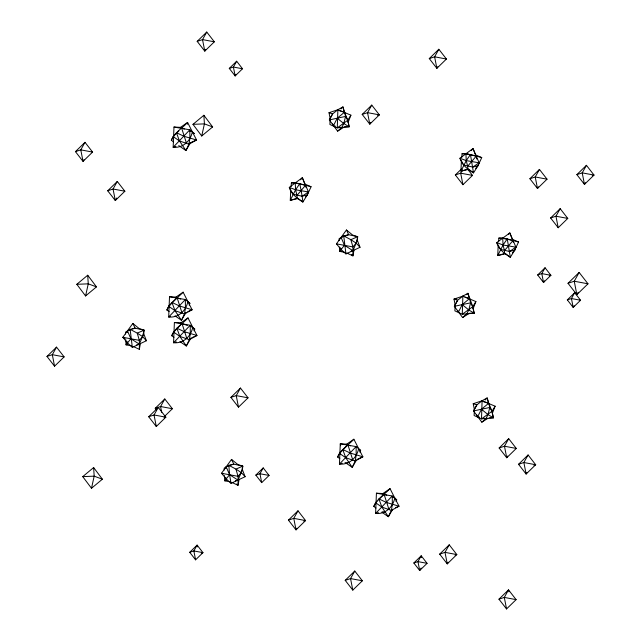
<?xml version="1.0" encoding="UTF-8"?>
<svg xmlns="http://www.w3.org/2000/svg" width="641" height="641" viewBox="0 0 641 641"><rect width="100%" height="100%" fill="white"/><g stroke="black" fill="none" stroke-linecap="round" stroke-linejoin="round"><path stroke-width="0.96" d="M133.104 346.436L139.329 349.321L139.337 340.355L137.246 333.136L130.131 329.322L125.484 332.174L125.564 334.065M231.802 482.409L238.027 485.293L238.035 476.327L235.944 469.108L228.829 465.294L224.182 468.154L224.262 470.037M346.709 252.995L352.935 255.879L352.935 246.913L350.851 239.694L343.736 235.88L339.089 238.74L339.161 240.623M187.509 124.266L187.589 122.439L180.466 127.367L173.983 127.038L173.158 147.294C182.965 148.223 190.529 141.06 192.356 131.83L187.589 122.439C182.188 128.376 174.488 132.567 171.339 140.275L173.559 141.869M290.685 191.162L290.277 200.345L298.153 198.486L297.16 198.229L293.089 194.231L290.685 191.162L289.283 187.388L302.352 177.677L308.449 191.939L307.335 194.856L302.848 202.059L297.16 198.229L290.277 200.345L295.581 189.784L299.788 183.663L311.077 186.747L307.335 194.856L305.589 196.891M461.344 162.005L460.935 171.187L468.811 169.328L473.507 172.902L477.994 165.699L481.744 157.59L475.486 154.906L473.018 148.528L459.942 158.231C461.76 164.977 467.93 169.32 473.507 172.902L470.446 154.513L462.065 153.712L461.744 157.398M498.153 246.392L497.737 255.575L505.621 253.716L510.308 257.289L514.795 250.086L518.545 241.969L512.287 239.293L509.819 232.907L496.743 242.61C498.562 249.365 504.731 253.7 510.308 257.289L507.255 238.893L498.874 238.091L498.554 241.777M350.907 115.164L347.775 120.26L337.286 127.863L337.879 109.723L350.907 115.164L348.159 122.303L349.177 126.75L337.286 127.863L329.891 124.482L330.203 118.633L329.001 112.696L337.879 109.723L332.623 113.882L329.338 119.915L337.607 131.149L343.656 127.335M475.902 301.566L472.762 306.67L462.273 314.274L462.866 296.126L475.902 301.566L473.146 308.714L474.172 313.161L462.273 314.274L454.886 310.885L455.19 305.036L453.988 299.099L462.866 296.126L457.61 300.284L454.333 306.326L462.602 317.551L469.404 313.257L474.172 313.161L472.762 306.67L467.93 293.29L462.241 296.446M495.124 406.202L491.984 411.298L481.503 418.902L482.088 400.761L495.124 406.202L492.368 413.341L493.394 417.796L481.503 418.902L474.108 415.52L474.412 409.671L473.21 403.734L482.088 400.761L476.84 404.92L473.555 410.953L481.824 422.187L487.873 418.373M169.512 296.767L168.687 317.031C178.486 317.952 186.05 310.797 187.877 301.566L183.118 292.176L175.995 297.095L169.512 296.767L185.337 299.539L189.896 303.305L189.135 305.116M174.392 322.495L173.559 342.759C183.366 343.68 190.93 336.525 192.757 327.295L187.989 317.904L180.866 322.824L174.392 322.495L190.217 325.267L194.768 329.033L194.007 330.844M376.427 493.209L375.602 513.473C385.401 514.394 392.965 507.239 394.792 498.009L390.032 488.618L382.909 493.538L376.427 493.209L392.252 495.982L396.811 499.748L396.05 501.558M291.086 186.555L291.407 182.861L296.318 182.685M143.736 333.737L144.065 330.163L139.097 328.512L132.839 323.433L122.832 337.302L127.615 343.047L132.334 347.366L146.412 340.74L143.736 333.737L139.313 344.153L136.653 344.858M242.434 469.709L242.763 466.143L237.795 464.493L231.537 459.405L221.53 473.282L226.313 479.027L231.032 483.338L245.11 476.712L242.434 469.709L238.011 480.133L235.351 480.83M357.341 240.295L357.67 236.721L352.702 235.079L346.444 229.991L336.437 243.86L341.22 249.605L345.932 253.924L360.018 247.298L357.341 240.295L352.919 250.719L351.14 251.184M178.735 145.587L185.922 150.547L188.927 144.217L189.904 138.336L189.808 129.811L173.983 127.038M175.057 315.869L181.451 320.276L184.456 313.954L185.425 308.065L185.337 299.539L168.687 317.031L170.546 316.462M179.937 341.597L186.323 346.004L189.327 339.682L190.305 333.793L190.217 325.267L173.559 342.759L176.347 341.901M345.026 462.377L352.213 467.337L355.218 461.007L356.196 455.118L356.108 446.601L340.283 443.82L339.45 464.084C349.257 465.013 356.821 457.85 358.648 448.62L353.88 439.229L346.757 444.149L340.283 443.82L340.659 445.735M381.98 512.311L388.366 516.718L391.371 510.396L392.34 504.507L392.252 495.982L375.602 513.473L378.39 512.616M139.329 349.321L140.395 343.528M239.093 479.508L238.027 485.293L236.665 484.019M354 250.086L352.935 255.879L351.572 254.597M127.102 332.631L127.479 330.876L130.019 329.963M225.8 468.603L226.177 466.848L233.781 464.116L242.763 466.143L241.296 472.569L238.035 476.327L221.53 473.282L222.988 474.011M85.573 295.95L88.258 283.843L87.713 275.229L76.816 284.3L85.573 295.95L96.471 286.88L87.713 275.229M91.495 488.274L94.179 476.159L93.634 467.553L82.737 476.624L91.495 488.274L102.384 479.204L93.634 467.553M201.723 135.996L204.415 123.881L203.87 115.268L192.973 124.338L201.723 135.996L212.62 126.926L203.87 115.268M132.334 347.366L130.131 329.322L135.083 328.136L144.065 330.163L142.598 336.589L139.337 340.355L122.832 337.302L125.027 338.408M345.932 253.924L343.736 235.88L348.688 234.702L357.67 236.721L356.204 243.147L352.935 246.913L336.437 243.86M475.67 168.415L477.994 165.699L479.107 162.79L473.018 148.528L471.271 150.643M512.471 252.802L514.795 250.086L515.909 247.17L509.819 232.907L508.658 234.318M359.897 452.169L360.659 450.359L356.108 446.601L339.45 464.084L342.238 463.227M171.339 140.275L173.439 136.108M169.088 311.598L166.868 310.004L168.968 305.837M173.959 337.326L171.74 335.732L173.847 331.565M339.85 458.66L337.631 457.065L340.155 452.057M376.003 508.041L373.783 506.446L375.882 502.28M166.868 310.004C170.017 302.296 177.717 298.113 183.118 292.176M171.74 335.732C174.889 328.024 182.597 323.841 187.989 317.904M335.283 126.125L333.44 125.692L337.254 118.216L344.538 112.175L342.935 106.887L337.254 110.036M337.607 131.149L341.717 127.639L343.8 123.561L345.571 116.422L344.538 112.175L338.16 110.308M337.631 457.065C340.78 449.357 348.488 445.166 353.88 439.229M473.146 308.714L472.762 306.67L470.566 302.832L469.533 298.586L462.241 304.619L458.435 312.095L457.626 310.332M373.783 506.446C376.932 498.738 384.632 494.556 390.032 488.618M479.5 417.163L477.657 416.73L481.463 409.254L488.754 403.221L487.152 397.925L481.463 401.082L488.754 403.221L491.984 411.298L493.394 417.796L489.58 417.876M481.824 422.187L485.934 418.677L488.009 414.599L489.788 407.46L488.754 403.221M84.997 142.318L80.782 149.866L83.026 161.388L92.592 152.077L84.997 142.318L75.438 151.629L83.026 161.388L83.963 159.713M117.279 181.459L113.056 189.007L115.308 200.537L124.867 191.226L117.279 181.459L107.712 190.778L115.308 200.537L116.71 198.021M206.747 32.05L202.532 39.598L204.775 51.128L214.342 41.809L206.747 32.05L197.188 41.361L204.775 51.128L205.713 49.445M56.536 347.134L52.314 354.681L54.565 366.211L64.124 356.893L56.536 347.134L46.977 356.444L54.565 366.211M236.665 61.224L233.404 67.049L235.143 75.95L242.522 68.763L236.665 61.224L229.286 68.411L235.143 75.95L236.072 74.284M158.263 407.428L154.04 414.975L156.292 426.505L165.851 417.187L158.263 407.428L148.696 416.738L156.292 426.505M164.865 416.057L172.381 408.734L164.785 398.974L160.571 406.522L161.692 412.291M371.756 105.1L367.541 112.648L369.785 124.17L379.352 114.859L371.756 105.1L362.197 114.41L369.785 124.17L370.722 122.495M240.463 388.069L236.241 395.617L238.492 407.147L248.051 397.829L240.463 388.069L230.896 397.38L238.492 407.147M438.837 49.261L434.622 56.809L436.866 68.339L446.432 59.028L438.837 49.261L429.278 58.579L436.866 68.339L437.803 66.664M263.219 467.914L259.958 473.739L261.696 482.633L269.076 475.446L263.219 467.914L255.839 475.101L261.696 482.633M462.554 169.833L460.679 173.182L462.93 184.712L472.489 175.402L467.818 169.392M297.993 510.813L293.77 518.361L296.022 529.883L305.581 520.572L297.993 510.813L288.434 520.123L296.022 529.883L296.959 528.208M539.45 169.424L535.235 176.972L537.478 188.494L547.037 179.184L539.45 169.424L529.891 178.735L537.478 188.494L538.416 186.819M354.769 571.035L350.547 578.583L352.798 590.113L362.357 580.794L354.769 571.035L345.211 580.345L352.798 590.113M560.178 208.662L555.955 216.209L558.207 227.739L567.766 218.421L560.178 208.662L550.611 217.972L558.207 227.739M586.435 165.314L582.22 172.862L584.464 184.392L594.023 175.081L586.435 165.314L576.876 174.632L584.464 184.392L585.401 182.717M545.05 267.77L541.797 273.595L543.528 282.497L550.907 275.31L545.05 267.77L537.671 274.957L543.528 282.497L544.465 280.83M579.152 272.441L574.24 281.231L576.86 294.66L587.989 283.811L579.152 272.441L568.014 283.29L576.86 294.66L578.198 292.264M574.705 292.713L571.443 298.538L573.182 307.432L580.562 300.244L574.705 292.713L567.325 299.9L573.182 307.432L574.112 305.773M449.237 544.818L445.014 552.366L447.266 563.896L456.825 554.577L449.237 544.818L439.67 554.128L447.266 563.896L448.203 562.213M508.698 438.676L504.475 446.224L506.727 457.754L516.285 448.436L508.698 438.676L499.139 447.995L506.727 457.754L507.664 456.072M528.088 454.974L523.865 462.522L526.117 474.052L535.676 464.733L528.088 454.974L518.529 464.284L526.117 474.052L527.054 472.369M421.097 568.022L419.695 570.522L413.838 562.99L421.217 555.795L427.074 563.335L419.695 570.522L417.964 561.62L421.217 555.795L421.57 557.574M356.396 460.214L352.213 467.337L345.755 457.722L342.727 449.501L350.347 453.083L362.878 456.809L358.648 448.62M392.548 509.595L388.366 516.718L381.9 507.111L378.879 498.89L386.491 502.472L399.031 506.198L394.792 498.009L393.005 497.384M131.325 345.852L125.997 344.81L130.884 338.72L127.479 330.876M344.93 252.41L339.594 251.368L344.489 245.279L341.084 237.434L348.688 234.702L346.444 229.991M230.023 481.824L224.695 480.79L229.582 474.693L228.829 465.294L233.781 464.116L231.537 459.405M518.545 241.969L513 240.527L504.451 250.639L504.627 253.451L505.621 253.716M300.605 179.792L302.352 177.677L305.893 187.212M340.972 108.954L342.935 106.887L344.321 112.303M466.616 294.676L467.93 293.29L469.308 298.714M485.189 400L487.152 397.925L488.538 403.349M297.16 198.229L296.991 195.417L305.533 185.297L295.253 183.014L291.407 182.861M468.811 169.328L467.818 169.072L467.65 166.259L476.199 156.148L475.486 154.906M178.823 130.94L173.214 136.605L179.464 140.94L188.927 144.217L196.587 140.026L192.356 131.83L189.808 129.811L173.158 147.294L175.946 146.444M176.419 329.234L173.615 332.07L179.865 336.397L189.327 339.682L196.987 335.483L192.757 327.295L190.97 326.67M177.821 327.815L182.028 323.569L187.388 325.428M377.06 501.366L375.658 502.784L381.9 507.111L391.371 510.396L399.031 506.198L395.593 507.688M378.462 499.948L384.071 494.283L386.747 495.213M156.396 409.791L155.226 408.293L164.785 398.974M462.93 184.712L455.342 174.953L461.488 168.96M189.728 552.294L197.108 545.106L202.965 552.646L195.585 559.833L189.728 552.294L193.854 550.931L202.965 552.646L201.322 553.191M498.954 599.191L508.521 589.872L516.109 599.639L506.55 608.95L498.954 599.191L504.299 597.42L516.109 599.639M188.927 144.217L190.569 142.631L185.922 150.547L179.464 140.94L176.435 132.711L184.055 136.301L196.587 140.026L191.427 142.262M180.73 299.083L177.156 297.841L168.743 306.342L174.985 310.669L184.456 313.954L186.098 312.367L181.451 320.276L174.985 310.669L171.964 302.448L179.576 306.029L192.116 309.755L187.877 301.566M189.327 339.682L190.97 338.095L186.323 346.004L179.865 336.397L176.836 328.176L184.456 331.758L196.987 335.483L191.827 337.719M350.603 445.824L347.919 444.894L339.506 453.395L345.755 457.722L355.218 461.007L356.316 459.95M391.371 510.396L392.46 509.339M462.602 317.551L466.704 314.042L468.787 309.964L470.566 302.832L454.333 306.326L457.61 300.284L453.988 299.099L456.889 299.01M298.93 199.079L302.848 202.059L302.167 196.242L308.449 191.939L295.581 189.784L289.283 187.388L293.089 194.231L302.167 196.242L307.335 194.856M472.834 167.085L479.107 162.79L466.247 160.627L459.942 158.231L463.747 165.074L472.834 167.085L477.994 165.699M509.635 251.464L515.909 247.17L503.049 245.006L496.743 242.61L500.557 249.453L509.635 251.464L514.795 250.086M184.456 313.954L192.116 309.755L187.813 311.622M355.218 461.007L362.878 456.809L357.726 459.044M357.67 236.721L350.851 239.694L356.204 243.147L360.018 247.298M144.065 330.163L137.246 333.136L142.598 336.589L146.412 340.74M242.763 466.143L235.944 469.108L241.296 472.569L245.11 476.712M132.551 329.049L135.083 328.136L132.839 323.433M197.188 41.361L202.532 39.598L214.342 41.809M229.286 68.411L233.404 67.049L242.522 68.763M75.438 151.629L80.782 149.866L92.592 152.077M429.278 58.579L434.622 56.809L446.432 59.028M107.712 190.778L113.056 189.007L124.867 191.226M362.197 114.41L367.541 112.648L379.352 114.859L377.565 115.444M455.342 174.953L460.679 173.182L472.489 175.402M529.891 178.735L535.235 176.972L547.037 179.184M576.876 174.632L582.22 172.862L594.023 175.081L592.244 175.666M46.977 356.444L52.314 354.681L64.124 356.893M550.611 217.972L555.955 216.209L567.766 218.421M537.671 274.957L541.797 273.595L550.907 275.31L549.265 275.854M155.226 408.293L160.571 406.522L172.381 408.734M148.696 416.738L154.04 414.975L165.851 417.187L164.072 417.78M568.014 283.29L574.24 281.231L587.989 283.811M230.896 397.38L236.241 395.617L248.051 397.829M567.325 299.9L571.443 298.538L580.562 300.244M255.839 475.101L259.958 473.739L269.076 475.446M499.139 447.995L504.475 446.224L516.285 448.436M288.434 520.123L293.77 518.361L305.581 520.572L303.802 521.157M518.529 464.284L523.865 462.522L535.676 464.733L533.897 465.326M345.211 580.345L350.547 578.583L362.357 580.794M439.67 554.128L445.014 552.366L456.825 554.577L455.046 555.17M413.838 562.99L417.964 561.62L427.074 563.335M467.818 169.072L460.935 171.187L466.247 160.627L470.446 154.513L481.744 157.59M504.627 253.451L497.737 255.575L503.049 245.006L507.255 238.893L513 240.527L513.361 242.442M492.368 413.341L491.984 411.298L489.788 407.46L473.555 410.953L476.84 404.92L473.21 403.734M341.397 251.064L339.594 251.368L339.426 247.057M127.791 344.505L125.997 344.81L125.788 339.634M226.489 480.478L224.695 480.79L224.486 475.614M296.991 195.417L295.581 189.784L295.253 183.014L296.767 182.813M192.973 124.338L204.415 123.881L212.62 126.926M76.816 284.3L88.258 283.843L96.471 286.88M82.737 476.624L94.179 476.159L102.384 479.204M462.065 153.712L467.962 153.495M498.874 238.091L503.786 237.915M344.417 126.854L349.177 126.75L347.775 120.26L344.538 112.175M346.893 462.498L348.76 462.626M382.108 511.822L384.912 512.015M295.253 183.014L299.788 183.663L302.167 196.242M513 240.527L502.712 238.244L503.049 245.006L504.451 250.639M339.882 127.206L341.717 127.639M484.091 418.244L485.934 418.677M464.973 297.248L469.533 298.586M329.001 112.696L332.623 113.882L329.338 119.915L345.571 116.422L347.775 120.26L348.159 122.303M180.466 127.367L184.312 129.041M189.672 130.9L192.356 131.83L194.367 133.568L192.789 132.719M304.82 184.063L311.077 186.747M188.318 302.448L189.896 303.305M193.197 328.176L194.768 329.033M358.303 449.077L360.659 450.359M349.177 126.75L343.8 123.561L337.254 118.216M474.172 313.161L468.787 309.964L462.241 304.619M493.394 417.796L488.009 414.599L481.463 409.254M175.995 297.095L177.156 297.841L181.988 312.856M180.866 322.824L182.028 323.569L186.868 338.584M346.757 444.149L347.919 444.894L352.758 459.909M382.909 493.538L384.071 494.283L388.903 509.299M344.489 245.279L352.919 250.719M130.884 338.72L139.313 344.153M226.177 466.848L229.582 474.693L238.011 480.133M476.848 414.967L477.657 416.73M332.631 123.921L333.44 125.692M340.475 247.899L341.22 249.605M225.568 477.313L226.313 479.027M126.87 341.341L127.615 343.047M186.459 143.119L181.627 128.104M467.65 166.259L466.247 160.627L465.911 153.856L476.199 156.148L476.736 159.008M508.89 591.795L508.521 589.872L504.299 597.42L506.55 608.95M197.46 546.885L197.108 545.106L193.854 550.931L195.585 559.833M229.582 474.693L231.032 483.338"/></g></svg>
